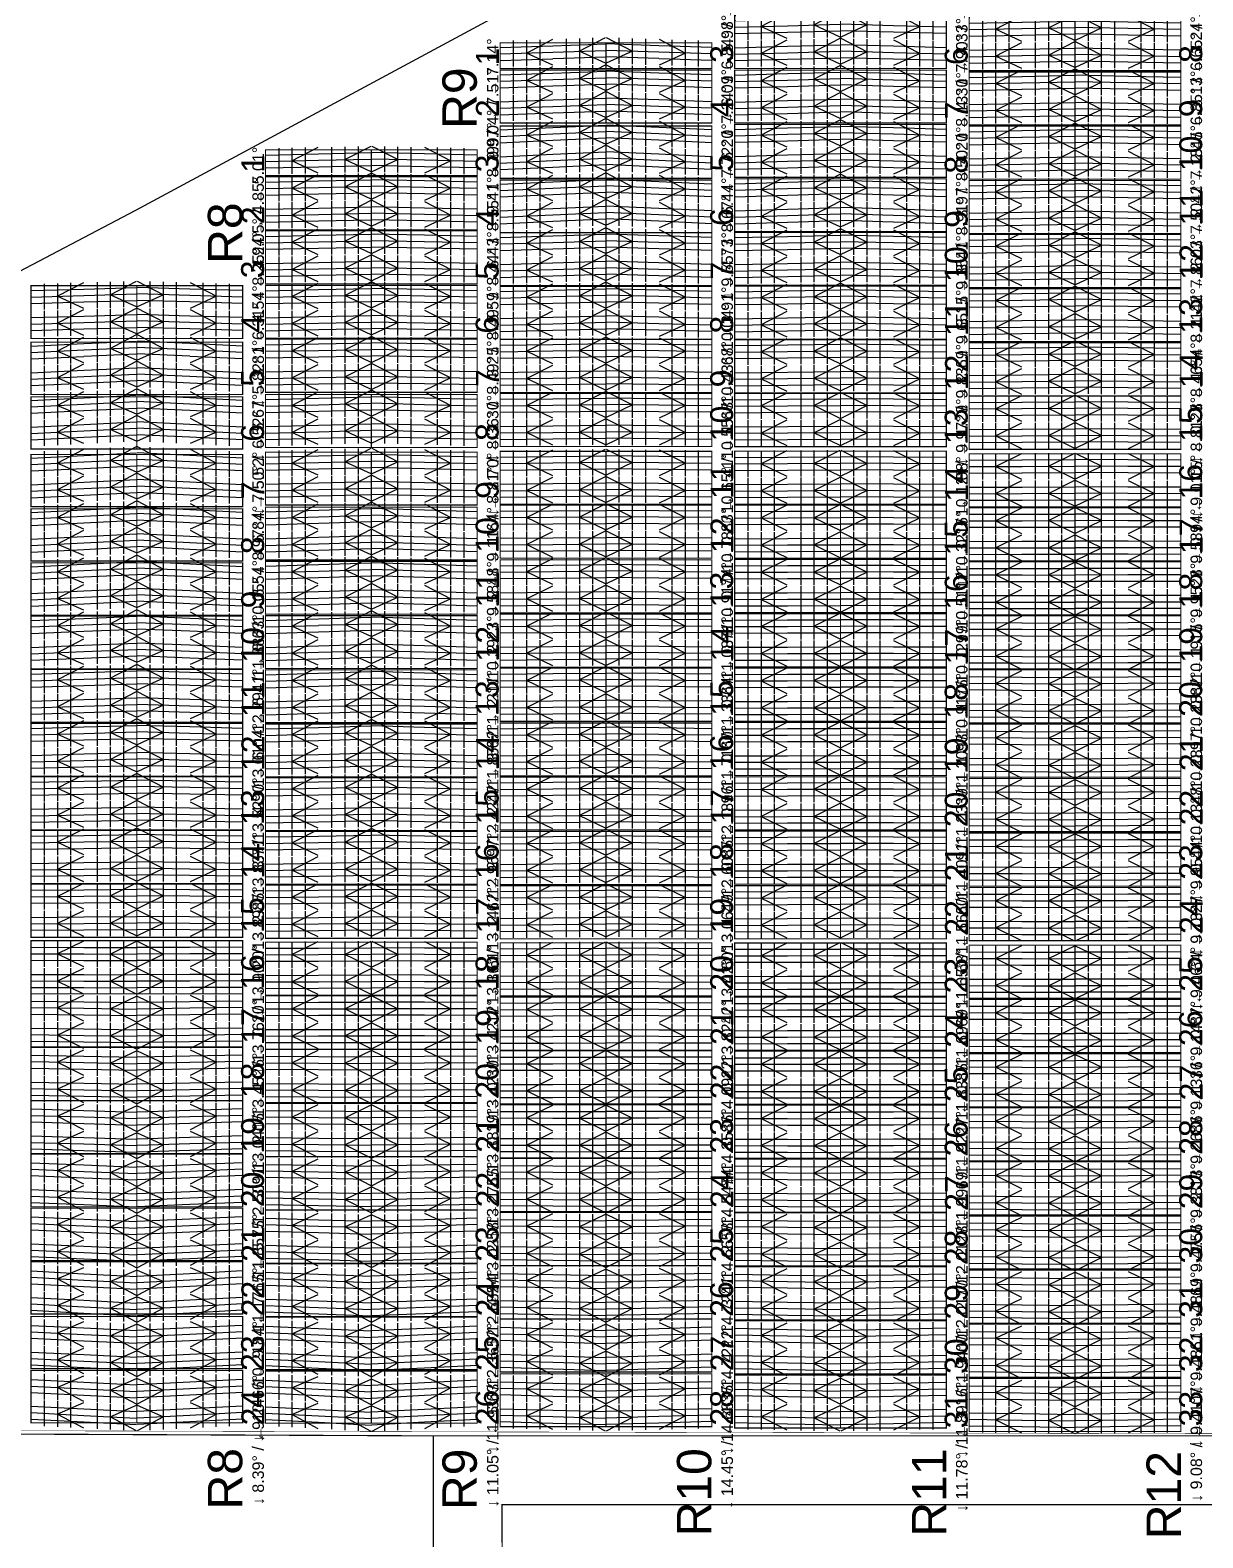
# Model space of a CAD drawing. Header units: metres. Extents: x -147 to 329, y -96 to 162.
# Drawn here: x -49.3 to 1.9, y -7.2 to 58.6 of the extents above; entities that cross this region are included whole.
import ezdxf

# ---------------------------------------------------------------- set-up
doc = ezdxf.new("R2010")
doc.units = ezdxf.units.M
for name, color, linetype, lineweight in [('Development Boundary', 255, 'Continuous', 9), ('Layout Boundary', 5, 'Continuous', 9), ('Plot Boundary', 2, 'Continuous', 9), ('Solar Exclusion Boundary', 1, 'Continuous', 9), ('Solar Modules Arrow', 4, 'Continuous', 9), ('Solar Modules Color Grading', 7, 'Continuous', 9), ('Solar Modules East', 5, 'Continuous', 9), ('Solar Modules West', 5, 'Continuous', 9), ('Solar Numbering Racks', 7, 'Continuous', 9), ('Solar Numbering Rows', 7, 'Continuous', 9), ('Solar Numbering Slope', 7, 'Continuous', 9), ('Solar Racks', 9, 'Continuous', 9), ('Solar Racks EW 645W - 15deg - 2col', 136, 'Continuous', 9), ('Solar Racks EW 645W- 15deg - 1col', 136, 'Continuous', 9)]:
    doc.layers.add(name, color=color, linetype=linetype, lineweight=lineweight)
doc.styles.add('Virtuosolar_Numbering', font='arial.ttf', dxfattribs={"height": 0.002})

# ---------------------------------------------------------------- blocks, each defined once
blk = doc.blocks.new('Jinkosolar JKM-645N-66HL4M-BDV P.+ground+m')
at = {"layer": 'Solar Modules Arrow', "elevation": 0.031}
blk.add_lwpolyline([(1.134, 1.191), (0.567, 0), (0, 1.191)], dxfattribs=at)
at = {"layer": 'Solar Modules Color Grading', "color": 0}
for p, q in [((0.2835, -1.191, 0.015), (0.2835, 1.191, 0.015)), ((0.567, -1.191, 0.015), (0.567, 1.191, 0.015)), ((0.8505, -1.191, 0.015), (0.8505, 1.191, 0.015)), ((0, 0.5955, 0.015), (1.134, 0.5955, 0.015)), ((0, 0, 0.015), (1.134, 0, 0.015)), ((0, -0.5955, 0.015), (1.134, -0.5955, 0.015))]:
    blk.add_line(p, q, dxfattribs=at)
blk = doc.blocks.new('EW 645W - 15deg - 2col')
at = {"layer": 'Solar Racks EW 645W - 15deg - 2col', "const_width": 0.05}
for points in [[(2.318, 4.616), (0, 4.616), (0, 0), (2.318, 0)], [(0, -4.616), (2.318, -4.616), (2.318, 0), (0, 0)]]:
    blk.add_lwpolyline(points, close=True, dxfattribs=at)
at = {"layer": 'Solar Modules East', "color": 0, "extrusion": (0, -0.258819, 0.965926)}
for p in [(0, -0.722, 1.77), (1.184, -0.722, 1.77), (0, -3.109, 1.77), (1.184, -3.109, 1.77)]:
    blk.add_blockref('Jinkosolar JKM-645N-66HL4M-BDV P.+ground+m', p, dxfattribs=at)
at = {"layer": 'Solar Modules West', "color": 0, "extrusion": (3.16962e-17, 0.258819, 0.965926)}
for p in [(-1.134, -3.109, 1.77), (-2.318, -3.109, 1.77), (-1.134, -0.722, 1.77), (-2.318, -0.722, 1.77)]:
    blk.add_blockref('Jinkosolar JKM-645N-66HL4M-BDV P.+ground+m', p, dxfattribs=at)
blk = doc.blocks.new('EW 645W- 15deg - 1col')
at = {"layer": 'Solar Racks EW 645W- 15deg - 1col', "const_width": 0.05}
for points in [[(1.134, 4.616), (0, 4.616), (0, 0), (1.134, 0)], [(0, -4.616), (1.134, -4.616), (1.134, 0), (0, 0)]]:
    blk.add_lwpolyline(points, close=True, dxfattribs=at)
at = {"layer": 'Solar Modules East', "color": 0, "extrusion": (0, -0.258819, 0.965926)}
for p in [(0, -0.722, 1.77), (0, -3.109, 1.77)]:
    blk.add_blockref('Jinkosolar JKM-645N-66HL4M-BDV P.+ground+m', p, dxfattribs=at)
at = {"layer": 'Solar Modules West', "color": 0, "extrusion": (3.16962e-17, 0.258819, 0.965926)}
for p in [(-1.134, -3.109, 1.77), (-1.134, -0.722, 1.77)]:
    blk.add_blockref('Jinkosolar JKM-645N-66HL4M-BDV P.+ground+m', p, dxfattribs=at)

msp = doc.modelspace()

# ---------------------------------------------------------------- linework, layer by layer
at = {"layer": 'Development Boundary', "const_width": 0.02}
msp.add_lwpolyline([(-124.991, -53.759), (-140.329, -45.284), (-133.717, -22.055), (-126.355, 7.807), (-44.669, 50.736), (38.719, 95.647), (78.364, 91.298), (77.542, 76.39), (76.058, 43.331), (130.618, 38.193), (122.543, 21.705), (102.721, 17.446), (88.185, 14.322), (42.702, -33.761), (28.785, -71.039), (-28.957, -89.412), (-64.445, -82.007)], close=True, dxfattribs=at)
at = {"layer": 'Layout Boundary', "const_width": 0.02}
msp.add_lwpolyline([(41.953, -2.714), (-128.847, -2.3), (-126.355, 7.807), (-44.669, 50.736), (38.719, 95.647), (41.953, 95.292)], close=True, dxfattribs=at)
at = {"layer": 'Plot Boundary', "lineweight": 0}
msp.add_lwpolyline([(-127.714, -59.11), (-147.405, -48.229), (-139.517, -20.515), (-133.454, 4.076), (-44.669, 50.736), (38.719, 95.647), (84.337, 90.643), (83.534, 76.09), (82.308, 48.769), (146.229, 42.75), (147.437, 39.782), (136.272, 36.097), (126.65, 16.45), (103.982, 11.58), (91.265, 8.847), (47.898, -37), (33.385, -75.871), (-28.639, -95.608), (-66.351, -87.739), (-127.714, -59.11), (-127.714, -59.11)], close=True, dxfattribs=at)
at = {"layer": 'Solar Exclusion Boundary', "const_width": 0.05}
msp.add_lwpolyline([(41.953, 95.292), (44.953, 95.292), (44.953, -5.714), (-28.687, -5.714), (-28.639, -95.608), (-31.687, -95.608), (-31.687, -2.714), (41.953, -2.714)], close=True, dxfattribs=at)
at = {"layer": 'Solar Exclusion Boundary'}
msp.add_lwpolyline([(-147.405, -48.229, 0, 0, 0), (-139.517, -20.515, 0, 0, 0), (-135.02, -2.274, 0.05, 0.05, 0), (-31.687, -2.714, 0.05, 0.05, 0), (24.244, -2.714, 0.05, 0.05, 0), (24.244, -5.714, 0.05, 0.05, 0), (9.284, -18.636, 0.05, 0.05, 0), (4.319, -23.509, 0.05, 0.05, 0), (-3.593, -29.745, 0.05, 0.05, 0), (-13.158, -34.615, 0.05, 0.05, 0), (-27.776, -40.071, 0.05, 0.05, 0), (-28.687, -40.218, 0.05, 0.05, 0), (-28.687, -95.598, 0.05, 0.05, 0), (-29.884, -95.348, 0.05, 0.05, 0), (-66.351, -87.739, 0.05, 0.05, 0), (-127.714, -59.11, 0.05, 0.05, 0)], format="xyseb", close=True, dxfattribs=at)

# ---------------------------------------------------------------- block references
at = {"layer": 'Solar Racks', "extrusion": (-2.31703e-17, 0.10435, 0.994541), "rotation": 270}
msp.add_blockref('EW 645W - 15deg - 2col', (13.923, -22.349, 332.398), dxfattribs=at)
at = {"layer": 'Solar Racks', "extrusion": (-1.67789e-17, 0.075565, 0.997141), "rotation": 270}
msp.add_blockref('EW 645W - 15deg - 2col', (3.691, -31.966, 330.108), dxfattribs=at)
at = {"layer": 'Solar Racks', "extrusion": (-2.78359e-17, 0.125362, 0.992111), "rotation": 270}
msp.add_blockref('EW 645W- 15deg - 1col', (24.155, -15.151, 334.059), dxfattribs=at)
at = {"layer": 'Solar Racks', "extrusion": (-2.8536e-17, 0.128515, 0.991708), "rotation": 270}
msp.add_blockref('EW 645W - 15deg - 2col', (24.155, -11.702, 334.105), dxfattribs=at)
at = {"layer": 'Solar Racks', "extrusion": (-2.35542e-17, 0.106079, 0.994358), "rotation": 270}
msp.add_blockref('EW 645W - 15deg - 2col', (13.923, -19.387, 332.436), dxfattribs=at)
at = {"layer": 'Solar Racks', "extrusion": (-1.66377e-17, 0.074929, 0.997189), "rotation": 270}
msp.add_blockref('EW 645W - 15deg - 2col', (3.691, -29.803, 330.087), dxfattribs=at)
at = {"layer": 'Solar Racks', "extrusion": (-3.87236e-17, 0.174396, 0.984676), "rotation": 270}
msp.add_blockref('EW 645W - 15deg - 2col', (24.155, 6.267, 334.285), dxfattribs=at)
at = {"layer": 'Solar Racks', "extrusion": (-2.38438e-17, 0.107383, 0.994218), "rotation": 270}
msp.add_blockref('EW 645W - 15deg - 2col', (13.923, -16.568, 332.461), dxfattribs=at)
at = {"layer": 'Solar Racks', "extrusion": (-1.62811e-17, 0.073323, 0.997308), "rotation": 270}
msp.add_blockref('EW 645W - 15deg - 2col', (3.691, -27.962, 330.039), dxfattribs=at)
at = {"layer": 'Solar Racks', "extrusion": (-1.93915e-17, 0.087332, 0.996179), "rotation": 270}
msp.add_blockref('EW 645W- 15deg - 1col', (34.387, -23.072, 335.023), dxfattribs=at)
at = {"layer": 'Solar Racks', "extrusion": (-1.89594e-17, 0.085385, 0.996348), "rotation": 270}
msp.add_blockref('EW 645W - 15deg - 2col', (34.387, -21.355, 334.977), dxfattribs=at)
at = {"layer": 'Solar Racks', "extrusion": (-3.71101e-17, 0.167129, 0.985935), "rotation": 270}
msp.add_blockref('EW 645W - 15deg - 2col', (24.155, 6.195, 334.323), dxfattribs=at)
at = {"layer": 'Solar Racks', "extrusion": (-2.52235e-17, 0.113597, 0.993527), "rotation": 270}
msp.add_blockref('EW 645W - 15deg - 2col', (13.923, -12.099, 332.559), dxfattribs=at)
at = {"layer": 'Solar Racks', "extrusion": (-1.54507e-17, 0.069584, 0.997576), "rotation": 270}
msp.add_blockref('EW 645W - 15deg - 2col', (3.691, -26.829, 329.932), dxfattribs=at)
at = {"layer": 'Solar Racks', "extrusion": (-1.64432e-17, 0.074053, 0.997254), "rotation": 270}
msp.add_blockref('EW 645W - 15deg - 2col', (34.387, -22.799, 334.712), dxfattribs=at)
at = {"layer": 'Solar Racks', "extrusion": (-2.48454e-17, 0.111894, 0.99372), "rotation": 270}
msp.add_blockref('EW 645W - 15deg - 2col', (24.155, -10.131, 334.147), dxfattribs=at)
at = {"layer": 'Solar Racks', "extrusion": (-1.83058e-17, 0.082442, 0.996596), "rotation": 270}
msp.add_blockref('EW 645W - 15deg - 2col', (13.923, -20.161, 332.017), dxfattribs=at)
at = {"layer": 'Solar Racks', "extrusion": (-1.31954e-17, 0.059427, 0.998233), "rotation": 270}
msp.add_blockref('EW 645W - 15deg - 2col', (3.691, -27.825, 329.642), dxfattribs=at)
at = {"layer": 'Solar Racks', "extrusion": (-2.4101e-17, 0.108541, 0.994092), "rotation": 270}
msp.add_blockref('EW 645W - 15deg - 2col', (44.619, -8.644, 336.732), dxfattribs=at)
at = {"layer": 'Solar Racks', "extrusion": (-1.76144e-17, 0.079328, 0.996849), "rotation": 270}
msp.add_blockref('EW 645W - 15deg - 2col', (34.387, -18.647, 334.828), dxfattribs=at)
at = {"layer": 'Solar Racks', "extrusion": (-2.20095e-17, 0.099122, 0.995075), "rotation": 270}
msp.add_blockref('EW 645W - 15deg - 2col', (24.155, -12.056, 333.99), dxfattribs=at)
at = {"layer": 'Solar Racks', "extrusion": (-1.52553e-17, 0.068704, 0.997637), "rotation": 270}
msp.add_blockref('EW 645W - 15deg - 2col', (13.923, -22.375, 331.708), dxfattribs=at)
at = {"layer": 'Solar Racks', "extrusion": (-1.22376e-17, 0.055113, 0.99848), "rotation": 270}
msp.add_blockref('EW 645W - 15deg - 2col', (3.691, -26.883, 329.519), dxfattribs=at)
at = {"layer": 'Solar Racks', "extrusion": (-3.98692e-17, 0.179555, 0.983748), "rotation": 270}
msp.add_blockref('EW 645W - 15deg - 2col', (44.619, 18.01, 336.482), dxfattribs=at)
at = {"layer": 'Solar Racks', "extrusion": (-1.46866e-17, 0.066143, 0.99781), "rotation": 270}
msp.add_blockref('EW 645W - 15deg - 2col', (34.387, -20.713, 334.553), dxfattribs=at)
at = {"layer": 'Solar Racks', "extrusion": (-1.26031e-17, 0.056759, 0.998388), "rotation": 270}
msp.add_blockref('EW 645W - 15deg - 2col', (24.155, -23.91, 333.176), dxfattribs=at)
at = {"layer": 'Solar Racks', "extrusion": (-1.04065e-17, 0.046867, 0.998901), "rotation": 270}
msp.add_blockref('EW 645W - 15deg - 2col', (13.923, -27.28, 331.139), dxfattribs=at)
at = {"layer": 'Solar Racks', "extrusion": (-1.04209e-17, 0.046931, 0.998898), "rotation": 270}
msp.add_blockref('EW 645W - 15deg - 2col', (3.691, -27.22, 329.287), dxfattribs=at)
at = {"layer": 'Solar Racks', "extrusion": (-4.14205e-17, 0.186541, 0.982447), "rotation": 270}
msp.add_blockref('EW 645W - 15deg - 2col', (44.619, 22.818, 336.343), dxfattribs=at)
at = {"layer": 'Solar Racks', "extrusion": (-2.21605e-17, 0.099802, 0.995007), "rotation": 270}
msp.add_blockref('EW 645W - 15deg - 2col', (34.387, -6.986, 335.059), dxfattribs=at)
at = {"layer": 'Solar Racks', "extrusion": (-8.8731e-18, 0.039961, 0.999201), "rotation": 270}
msp.add_blockref('EW 645W - 15deg - 2col', (24.155, -27.159, 332.727), dxfattribs=at)
at = {"layer": 'Solar Racks', "extrusion": (-6.28284e-18, 0.028295, 0.9996), "rotation": 270}
msp.add_blockref('EW 645W - 15deg - 2col', (13.923, -31.081, 330.576), dxfattribs=at)
at = {"layer": 'Solar Racks', "extrusion": (-4.97703e-18, 0.022415, 0.999749), "rotation": 270}
msp.add_blockref('EW 645W - 15deg - 2col', (3.691, -32.95, 328.521), dxfattribs=at)
at = {"layer": 'Solar Racks', "extrusion": (-4.10984e-17, 0.185091, 0.982721), "rotation": 270}
msp.add_blockref('EW 645W - 15deg - 2col', (44.619, 24.882, 336.379), dxfattribs=at)
at = {"layer": 'Solar Racks', "extrusion": (-2.08686e-17, 0.093984, 0.995574), "rotation": 270}
msp.add_blockref('EW 645W - 15deg - 2col', (34.387, -6.422, 335.013), dxfattribs=at)
at = {"layer": 'Solar Racks', "extrusion": (-1.05844e-17, 0.047668, 0.998863), "rotation": 270}
msp.add_blockref('EW 645W - 15deg - 2col', (24.155, -22.062, 332.925), dxfattribs=at)
at = {"layer": 'Solar Racks', "extrusion": (-5.50001e-18, 0.02477, 0.999693), "rotation": 270}
msp.add_blockref('EW 645W - 15deg - 2col', (13.923, -29.732, 330.464), dxfattribs=at)
at = {"layer": 'Solar Racks', "extrusion": (-4.21447e-18, 0.01898, 0.99982), "rotation": 270}
msp.add_blockref('EW 645W - 15deg - 2col', (3.691, -31.563, 328.407), dxfattribs=at)
at = {"layer": 'Solar Racks', "extrusion": (-4.20309e-17, 0.189291, 0.981921), "rotation": 270}
msp.add_blockref('EW 645W - 15deg - 2col', (44.619, 28.736, 336.268), dxfattribs=at)
at = {"layer": 'Solar Racks', "extrusion": (-2.65267e-17, 0.119465, 0.992838), "rotation": 270}
msp.add_blockref('EW 645W - 15deg - 2col', (34.387, 4.578, 335.068), dxfattribs=at)
at = {"layer": 'Solar Racks', "extrusion": (-6.28435e-18, 0.028302, 0.999599), "rotation": 270}
msp.add_blockref('EW 645W - 15deg - 2col', (24.155, -26.163, 332.434), dxfattribs=at)
at = {"layer": 'Solar Racks', "extrusion": (-3.21523e-18, 0.01448, 0.999895), "rotation": 90.00000000000001}
msp.add_blockref('EW 645W - 15deg - 2col', (-13.923, 30.776, 330.141), dxfattribs=at)
at = {"layer": 'Solar Racks', "extrusion": (-6.08137e-19, 0.002739, 0.999996), "rotation": 90.00000000000001}
msp.add_blockref('EW 645W - 15deg - 2col', (-3.691, 34.545, 327.851), dxfattribs=at)
at = {"layer": 'Solar Racks', "extrusion": (-4.00112e-17, 0.180194, 0.983631), "rotation": 270}
msp.add_blockref('EW 645W - 15deg - 2col', (44.619, 28.021, 336.521), dxfattribs=at)
at = {"layer": 'Solar Racks', "extrusion": (-2.50041e-17, 0.112609, 0.993639), "rotation": 270}
msp.add_blockref('EW 645W - 15deg - 2col', (34.387, 4.641, 335.091), dxfattribs=at)
at = {"layer": 'Solar Racks', "extrusion": (-9.6894e-18, 0.043637, 0.999047), "rotation": 270}
msp.add_blockref('EW 645W - 15deg - 2col', (24.155, -18.671, 332.797), dxfattribs=at)
at = {"layer": 'Solar Racks', "extrusion": (-2.87584e-18, 0.012952, 0.999916), "rotation": 90.00000000000001}
msp.add_blockref('EW 645W - 15deg - 2col', (-13.923, 28.914, 330.093), dxfattribs=at)
at = {"layer": 'Solar Racks', "extrusion": (4.83208e-19, -0.002176, 0.999998), "rotation": 90.00000000000001}
msp.add_blockref('EW 645W - 15deg - 2col', (-3.691, 33.794, 327.677), dxfattribs=at)
at = {"layer": 'Solar Racks', "extrusion": (-3.37753e-17, 0.15211, 0.988363), "rotation": 270}
msp.add_blockref('EW 645W - 15deg - 2col', (44.619, 20.793, 337.182), dxfattribs=at)
at = {"layer": 'Solar Racks', "extrusion": (-2.55334e-17, 0.114992, 0.993366), "rotation": 270}
msp.add_blockref('EW 645W - 15deg - 2col', (34.387, 7.831, 335.08), dxfattribs=at)
at = {"layer": 'Solar Racks', "extrusion": (-8.62484e-18, 0.038843, 0.999245), "rotation": 270}
msp.add_blockref('EW 645W - 15deg - 2col', (24.155, -17.903, 332.703), dxfattribs=at)
at = {"layer": 'Solar Racks', "extrusion": (-2.76845e-18, 0.012468, 0.999922), "rotation": 90.00000000000001}
msp.add_blockref('EW 645W - 15deg - 2col', (-13.923, 26.706, 330.079), dxfattribs=at)
at = {"layer": 'Solar Racks', "extrusion": (3.84122e-18, -0.017299, 0.99985), "rotation": 90}
msp.add_blockref('EW 645W - 15deg - 2col', (-3.691, 36.396, 327.128), dxfattribs=at)
at = {"layer": 'Solar Racks', "extrusion": (-2.57244e-17, 0.115852, 0.993266), "rotation": 270}
msp.add_blockref('EW 645W - 15deg - 2col', (44.619, 10.79, 337.719), dxfattribs=at)
at = {"layer": 'Solar Racks', "extrusion": (-2.48544e-17, 0.111934, 0.993716), "rotation": 270}
msp.add_blockref('EW 645W - 15deg - 2col', (34.387, 9.18, 335.103), dxfattribs=at)
at = {"layer": 'Solar Racks', "extrusion": (-8.17321e-18, 0.036809, 0.999322), "rotation": 270}
msp.add_blockref('EW 645W - 15deg - 2col', (24.155, -16.213, 332.666), dxfattribs=at)
at = {"layer": 'Solar Racks', "extrusion": (-2.46894e-18, 0.011119, 0.999938), "rotation": 90.00000000000001}
msp.add_blockref('EW 645W - 15deg - 2col', (-13.923, 24.785, 330.043), dxfattribs=at)
at = {"layer": 'Solar Racks', "extrusion": (6.96865e-18, -0.031384, 0.999507), "rotation": 90}
msp.add_blockref('EW 645W - 15deg - 2col', (-3.691, 38.649, 326.584), dxfattribs=at)
at = {"layer": 'Solar Racks', "extrusion": (-2.31299e-17, 0.104168, 0.99456), "rotation": 270}
msp.add_blockref('EW 645W - 15deg - 2col', (44.619, 9.187, 337.822), dxfattribs=at)
at = {"layer": 'Solar Racks', "extrusion": (-2.33574e-17, 0.105192, 0.994452), "rotation": 270}
msp.add_blockref('EW 645W - 15deg - 2col', (34.387, 9.281, 335.158), dxfattribs=at)
at = {"layer": 'Solar Racks', "extrusion": (-1.1742e-17, 0.052881, 0.998601), "rotation": 270}
msp.add_blockref('EW 645W - 15deg - 2col', (24.155, -8.469, 332.883), dxfattribs=at)
at = {"layer": 'Solar Racks', "extrusion": (-2.34849e-18, 0.010577, 0.999944), "rotation": 90.00000000000001}
msp.add_blockref('EW 645W - 15deg - 2col', (-13.923, 22.596, 330.03), dxfattribs=at)
at = {"layer": 'Solar Racks', "extrusion": (7.44838e-18, -0.033545, 0.999437), "rotation": 90}
msp.add_blockref('EW 645W - 15deg - 2col', (-3.691, 36.988, 326.499), dxfattribs=at)
at = {"layer": 'Solar Racks', "extrusion": (-1.69625e-17, 0.076392, 0.997078), "rotation": 270}
msp.add_blockref('EW 645W - 15deg - 2col', (44.619, 2.107, 337.948), dxfattribs=at)
at = {"layer": 'Solar Racks', "extrusion": (-1.89184e-17, 0.085201, 0.996364), "rotation": 270}
msp.add_blockref('EW 645W - 15deg - 2col', (34.387, 4.903, 335.277), dxfattribs=at)
at = {"layer": 'Solar Racks', "extrusion": (-9.27397e-18, 0.041766, 0.999127), "rotation": 270}
msp.add_blockref('EW 645W - 15deg - 2col', (24.155, -9.816, 332.769), dxfattribs=at)
at = {"layer": 'Solar Racks', "extrusion": (-3.74794e-18, 0.016879, 0.999858), "rotation": 270}
msp.add_blockref('EW 645W - 15deg - 2col', (13.923, -18.14, 330.164), dxfattribs=at)
at = {"layer": 'Solar Racks', "extrusion": (5.36055e-18, -0.024142, 0.999709), "rotation": 90}
msp.add_blockref('EW 645W - 15deg - 2col', (-3.691, 31.535, 326.833), dxfattribs=at)
at = {"layer": 'Solar Racks', "extrusion": (-1.27563e-17, 0.057449, 0.998348), "rotation": 270}
msp.add_blockref('EW 645W - 15deg - 2col', (44.619, -1.959, 337.928), dxfattribs=at)
at = {"layer": 'Solar Racks', "extrusion": (-1.44063e-17, 0.06488, 0.997893), "rotation": 270}
msp.add_blockref('EW 645W - 15deg - 2col', (34.387, 0.42, 335.308), dxfattribs=at)
at = {"layer": 'Solar Racks', "extrusion": (-1.15092e-17, 0.051833, 0.998656), "rotation": 270}
msp.add_blockref('EW 645W - 15deg - 2col', (24.155, -4.079, 332.851), dxfattribs=at)
at = {"layer": 'Solar Racks', "extrusion": (-3.26706e-18, 0.014714, 0.999892), "rotation": 90.00000000000001}
msp.add_blockref('EW 645W - 15deg - 2col', (-13.923, 16.489, 330.124), dxfattribs=at)
at = {"layer": 'Solar Racks', "extrusion": (3.49221e-18, -0.015728, 0.999876), "rotation": 90}
msp.add_blockref('EW 645W - 15deg - 2col', (-3.691, 26.405, 327.086), dxfattribs=at)
at = {"layer": 'Solar Racks', "extrusion": (-7.35018e-18, 0.033102, 0.999452), "rotation": 270}
msp.add_blockref('EW 645W - 15deg - 2col', (44.619, -7.852, 337.78), dxfattribs=at)
at = {"layer": 'Solar Racks', "extrusion": (-1.10595e-17, 0.049808, 0.998759), "rotation": 270}
msp.add_blockref('EW 645W - 15deg - 2col', (34.387, -2.289, 335.276), dxfattribs=at)
at = {"layer": 'Solar Racks', "extrusion": (-1.01669e-17, 0.045788, 0.998951), "rotation": 270}
msp.add_blockref('EW 645W - 15deg - 2col', (24.155, -3.73, 332.82), dxfattribs=at)
at = {"layer": 'Solar Racks', "extrusion": (-5.77129e-18, 0.025992, 0.999662), "rotation": 270}
msp.add_blockref('EW 645W - 15deg - 2col', (13.923, -10.382, 330.289), dxfattribs=at)
at = {"layer": 'Solar Racks', "extrusion": (2.31498e-18, -0.010426, 0.999946), "rotation": 90.00000000000001}
msp.add_blockref('EW 645W - 15deg - 2col', (-3.691, 22.295, 327.222), dxfattribs=at)
at = {"layer": 'Solar Racks', "extrusion": (2.28451e-18, -0.010289, 0.999947), "rotation": 90.00000000000001}
msp.add_blockref('EW 645W - 15deg - 2col', (-44.619, 20.033, 337.129), dxfattribs=at)
at = {"layer": 'Solar Racks', "extrusion": (-4.66658e-18, 0.021016, 0.999779), "rotation": 270}
msp.add_blockref('EW 645W - 15deg - 2col', (34.387, -9.461, 335.076), dxfattribs=at)
at = {"layer": 'Solar Racks', "extrusion": (-6.22833e-18, 0.02805, 0.999607), "rotation": 270}
msp.add_blockref('EW 645W - 15deg - 2col', (24.155, -7.138, 332.704), dxfattribs=at)
at = {"layer": 'Solar Racks', "extrusion": (-2.3102e-18, 0.010404, 0.999946), "rotation": 90.00000000000001}
msp.add_blockref('EW 645W - 15deg - 2col', (-13.923, 13.03, 330.09), dxfattribs=at)
at = {"layer": 'Solar Racks', "extrusion": (2.44591e-18, -0.011015, 0.999939), "rotation": 90.00000000000001}
msp.add_blockref('EW 645W - 15deg - 2col', (-3.691, 19.971, 327.208), dxfattribs=at)
at = {"layer": 'Solar Racks', "extrusion": (1.19478e-17, -0.053808, 0.998551), "rotation": 90}
msp.add_blockref('EW 645W - 15deg - 2col', (-44.619, 32.373, 335.936), dxfattribs=at)
at = {"layer": 'Solar Racks', "extrusion": (-7.77193e-19, 0.0035, 0.999994), "rotation": 90.00000000000001}
msp.add_blockref('EW 645W - 15deg - 2col', (-34.387, 12.982, 334.859), dxfattribs=at)
at = {"layer": 'Solar Racks', "extrusion": (-4.32777e-18, 0.019491, 0.99981), "rotation": 270}
msp.add_blockref('EW 645W - 15deg - 2col', (24.155, -7.628, 332.631), dxfattribs=at)
at = {"layer": 'Solar Racks', "extrusion": (-1.62708e-18, 0.007328, 0.999973), "rotation": 90.00000000000001}
msp.add_blockref('EW 645W - 15deg - 2col', (-13.923, 11.682, 330.049), dxfattribs=at)
at = {"layer": 'Solar Racks', "extrusion": (2.65676e-18, -0.011965, 0.999928), "rotation": 90.00000000000001}
msp.add_blockref('EW 645W - 15deg - 2col', (-3.691, 17.915, 327.189), dxfattribs=at)
at = {"layer": 'Solar Racks', "extrusion": (1.69946e-17, -0.076537, 0.997067), "rotation": 90}
msp.add_blockref('EW 645W - 15deg - 2col', (-44.619, 37.67, 335.113), dxfattribs=at)
at = {"layer": 'Solar Racks', "extrusion": (4.98174e-18, -0.022436, 0.999748), "rotation": 90}
msp.add_blockref('EW 645W - 15deg - 2col', (-34.387, 19.325, 334.41), dxfattribs=at)
at = {"layer": 'Solar Racks', "extrusion": (-1.13847e-18, 0.005127, 0.999987), "rotation": 90.00000000000001}
msp.add_blockref('EW 645W - 15deg - 2col', (-24.155, 10.055, 332.488), dxfattribs=at)
at = {"layer": 'Solar Racks', "extrusion": (8.62985e-19, -0.003887, 0.999992), "rotation": 90.00000000000001}
msp.add_blockref('EW 645W - 15deg - 2col', (-13.923, 13.028, 329.897), dxfattribs=at)
at = {"layer": 'Solar Racks', "extrusion": (3.33232e-18, -0.015007, 0.999887), "rotation": 90.00000000000001}
msp.add_blockref('EW 645W - 15deg - 2col', (-3.691, 16.545, 327.134), dxfattribs=at)
at = {"layer": 'Solar Racks', "extrusion": (2.51941e-17, -0.113464, 0.993542), "rotation": 90}
msp.add_blockref('EW 645W - 15deg - 2col', (-44.619, 47.739, 333.485), dxfattribs=at)
at = {"layer": 'Solar Racks', "extrusion": (8.31336e-18, -0.03744, 0.999299), "rotation": 90}
msp.add_blockref('EW 645W - 15deg - 2col', (-34.387, 21.992, 334.083), dxfattribs=at)
at = {"layer": 'Solar Racks', "extrusion": (7.52632e-19, -0.00339, 0.999994), "rotation": 90.00000000000001}
msp.add_blockref('EW 645W - 15deg - 2col', (-24.155, 10.528, 332.39), dxfattribs=at)
at = {"layer": 'Solar Racks', "extrusion": (3.41559e-18, -0.015382, 0.999882), "rotation": 90.00000000000001}
msp.add_blockref('EW 645W - 15deg - 2col', (-13.923, 14.465, 329.726), dxfattribs=at)
at = {"layer": 'Solar Racks', "extrusion": (4.96657e-18, -0.022367, 0.99975), "rotation": 90}
msp.add_blockref('EW 645W - 15deg - 2col', (-3.691, 16.594, 327.003), dxfattribs=at)
at = {"layer": 'Solar Racks', "extrusion": (3.35664e-17, -0.15117, 0.988508), "rotation": 90}
msp.add_blockref('EW 645W - 15deg - 2col', (-44.619, 58.045, 331.428), dxfattribs=at)
at = {"layer": 'Solar Racks', "extrusion": (1.51491e-17, -0.068226, 0.99767), "rotation": 90}
msp.add_blockref('EW 645W - 15deg - 2col', (-34.387, 29.945, 333.246), dxfattribs=at)
at = {"layer": 'Solar Racks', "extrusion": (6.07099e-18, -0.027341, 0.999626), "rotation": 90}
msp.add_blockref('EW 645W - 15deg - 2col', (-24.155, 16.148, 332.043), dxfattribs=at)
at = {"layer": 'Solar Racks', "extrusion": (6.7248e-18, -0.030286, 0.999541), "rotation": 90}
msp.add_blockref('EW 645W - 15deg - 2col', (-13.923, 17.028, 329.474), dxfattribs=at)
at = {"layer": 'Solar Racks', "extrusion": (6.55404e-18, -0.029517, 0.999564), "rotation": 90}
msp.add_blockref('EW 645W - 15deg - 2col', (-3.691, 16.572, 326.876), dxfattribs=at)
at = {"layer": 'Solar Racks', "extrusion": (3.66235e-17, -0.164938, 0.986304), "rotation": 90}
msp.add_blockref('EW 645W - 15deg - 2col', (-44.619, 60.279, 330.587), dxfattribs=at)
at = {"layer": 'Solar Racks', "extrusion": (2.353e-17, -0.10597, 0.994369), "rotation": 90}
msp.add_blockref('EW 645W - 15deg - 2col', (-34.387, 40.216, 331.874), dxfattribs=at)
at = {"layer": 'Solar Racks', "extrusion": (1.02131e-17, -0.045996, 0.998942), "rotation": 90}
msp.add_blockref('EW 645W - 15deg - 2col', (-24.155, 19.996, 331.684), dxfattribs=at)
at = {"layer": 'Solar Racks', "extrusion": (1.02676e-17, -0.046241, 0.99893), "rotation": 90}
msp.add_blockref('EW 645W - 15deg - 2col', (-13.923, 19.936, 329.161), dxfattribs=at)
at = {"layer": 'Solar Racks', "extrusion": (8.7953e-18, -0.039611, 0.999215), "rotation": 90}
msp.add_blockref('EW 645W - 15deg - 2col', (-3.691, 17.515, 326.693), dxfattribs=at)
at = {"layer": 'Solar Racks', "extrusion": (4.3231e-17, -0.194695, 0.980864), "rotation": 90}
msp.add_blockref('EW 645W - 15deg - 2col', (-44.619, 67.88, 328.612), dxfattribs=at)
at = {"layer": 'Solar Racks', "extrusion": (3.0529e-17, -0.13749, 0.990503), "rotation": 90}
msp.add_blockref('EW 645W - 15deg - 2col', (-34.387, 48.386, 330.429), dxfattribs=at)
at = {"layer": 'Solar Racks', "extrusion": (1.71678e-17, -0.077317, 0.997007), "rotation": 90}
msp.add_blockref('EW 645W - 15deg - 2col', (-24.155, 28.058, 330.894), dxfattribs=at)
at = {"layer": 'Solar Racks', "extrusion": (1.33296e-17, -0.060031, 0.998196), "rotation": 90}
msp.add_blockref('EW 645W - 15deg - 2col', (-13.923, 22.125, 328.854), dxfattribs=at)
at = {"layer": 'Solar Racks', "extrusion": (1.05256e-17, -0.047403, 0.998876), "rotation": 90}
msp.add_blockref('EW 645W - 15deg - 2col', (-3.691, 17.702, 326.546), dxfattribs=at)
at = {"layer": 'Solar Racks', "extrusion": (4.03614e-17, -0.181772, 0.983341), "rotation": 90}
msp.add_blockref('EW 645W - 15deg - 2col', (-44.619, 61.123, 329.477), dxfattribs=at)
at = {"layer": 'Solar Racks', "extrusion": (3.82309e-17, -0.172177, 0.985066), "rotation": 90}
msp.add_blockref('EW 645W - 15deg - 2col', (-34.387, 57.601, 328.527), dxfattribs=at)
at = {"layer": 'Solar Racks', "extrusion": (2.5e-17, -0.11259, 0.993642), "rotation": 90}
msp.add_blockref('EW 645W - 15deg - 2col', (-24.155, 37.427, 329.691), dxfattribs=at)
at = {"layer": 'Solar Racks', "extrusion": (1.63452e-17, -0.073612, 0.997287), "rotation": 90}
msp.add_blockref('EW 645W - 15deg - 2col', (-13.923, 24.242, 328.522), dxfattribs=at)
at = {"layer": 'Solar Racks', "extrusion": (1.16062e-17, -0.05227, 0.998633), "rotation": 90}
msp.add_blockref('EW 645W - 15deg - 2col', (-3.691, 16.928, 326.456), dxfattribs=at)
at = {"layer": 'Solar Racks', "extrusion": (4.19204e-17, -0.188793, 0.982017), "rotation": 90}
msp.add_blockref('EW 645W - 15deg - 2col', (-44.619, 61.074, 329.032), dxfattribs=at)
at = {"layer": 'Solar Racks', "extrusion": (4.31011e-17, -0.19411, 0.98098), "rotation": 90}
msp.add_blockref('EW 645W - 15deg - 2col', (-34.387, 62.535, 327.161), dxfattribs=at)
at = {"layer": 'Solar Racks', "extrusion": (2.2411e-17, -0.10093, 0.994894), "rotation": 90}
msp.add_blockref('EW 645W - 15deg - 2col', (-24.155, 31.163, 330.108), dxfattribs=at)
at = {"layer": 'Solar Racks', "extrusion": (1.7041e-17, -0.076746, 0.997051), "rotation": 90}
msp.add_blockref('EW 645W - 15deg - 2col', (-13.923, 22.904, 328.445), dxfattribs=at)
at = {"layer": 'Solar Racks', "extrusion": (1.23391e-17, -0.05557, 0.998455), "rotation": 90}
msp.add_blockref('EW 645W - 15deg - 2col', (-3.691, 15.639, 326.398), dxfattribs=at)

# ---------------------------------------------------------------- texts
at = {"layer": 'Solar Numbering Racks', "char_height": 1, "attachment_point": 7, "rotation": 90, "style": 'Virtuosolar_Numbering'}
for s, insert in [('3', (-18.592, 57.162)), ('8', (1.872, 57.158)), ('1', (-28.824, 57.045)), ('6', (-8.36, 57.065)), ('2', (-28.824, 54.797)), ('4', (-18.592, 54.793)), ('7', (-8.36, 54.697)), ('9', (1.872, 54.792)), ('10', (1.872, 52.436)), ('1', (-39.056, 52.372)), ('3', (-28.824, 52.388)), ('5', (-18.592, 52.423)), ('8', (-8.36, 52.331)), ('11', (1.872, 50.068)), ('2', (-39.056, 50.126)), ('4', (-28.824, 50.026)), ('6', (-18.592, 50.05)), ('9', (-8.36, 49.966)), ('10', (-8.36, 47.608)), ('12', (1.872, 47.707)), ('3', (-39.056, 47.768)), ('5', (-28.824, 47.708)), ('7', (-18.592, 47.711)), ('11', (-8.36, 45.244)), ('13', (1.872, 45.35)), ('4', (-39.056, 45.395)), ('6', (-28.824, 45.352)), ('8', (-18.592, 45.356)), ('12', (-8.36, 42.884)), ('14', (1.872, 42.979)), ('5', (-39.056, 43.04)), ('7', (-28.824, 43.024)), ('9', (-18.592, 43.009)), ('10', (-18.592, 40.66)), ('15', (1.872, 40.636)), ('13', (-8.36, 40.541)), ('6', (-39.056, 40.64)), ('8', (-28.824, 40.673)), ('11', (-18.592, 38.145)), ('14', (-8.36, 38.026)), ('16', (1.872, 38.12)), ('7', (-39.056, 38.127)), ('9', (-28.824, 38.147)), ('10', (-28.824, 35.798)), ('12', (-18.592, 35.788)), ('15', (-8.36, 35.675)), ('17', (1.872, 35.745)), ('8', (-39.056, 35.736)), ('11', (-28.824, 33.415)), ('13', (-18.592, 33.421)), ('18', (1.872, 33.375)), ('16', (-8.36, 33.309)), ('9', (-39.056, 33.374)), ('10', (-39.056, 31.004)), ('12', (-28.824, 31.052)), ('14', (-18.592, 31.054)), ('17', (-8.36, 30.934)), ('19', (1.872, 31.008)), ('11', (-39.056, 28.639)), ('13', (-28.824, 28.686)), ('15', (-18.592, 28.687)), ('18', (-8.36, 28.56)), ('20', (1.872, 28.642)), ('12', (-39.056, 26.277)), ('14', (-28.824, 26.302)), ('16', (-18.592, 26.32)), ('19', (-8.36, 26.191)), ('21', (1.872, 26.273)), ('13', (-39.056, 23.928)), ('15', (-28.824, 23.945)), ('17', (-18.592, 23.945)), ('20', (-8.36, 23.827)), ('22', (1.872, 23.909)), ('14', (-39.056, 21.579)), ('16', (-28.824, 21.567)), ('18', (-18.592, 21.579)), ('23', (1.872, 21.537)), ('21', (-8.36, 21.462)), ('15', (-39.056, 19.226)), ('17', (-28.824, 19.205)), ('19', (-18.592, 19.2)), ('22', (-8.36, 19.097)), ('24', (1.872, 19.172)), ('16', (-39.056, 16.737)), ('18', (-28.824, 16.705)), ('20', (-18.592, 16.698)), ('23', (-8.36, 16.579)), ('25', (1.872, 16.654)), ('17', (-39.056, 14.386)), ('19', (-28.824, 14.345)), ('21', (-18.592, 14.333)), ('24', (-8.36, 14.21)), ('26', (1.872, 14.284)), ('18', (-39.056, 12.012)), ('20', (-28.824, 11.992)), ('22', (-18.592, 11.971)), ('25', (-8.36, 11.841)), ('27', (1.872, 11.912)), ('19', (-39.056, 9.637)), ('21', (-28.824, 9.628)), ('23', (-18.592, 9.597)), ('26', (-8.36, 9.47)), ('28', (1.872, 9.54)), ('20', (-39.056, 7.257)), ('22', (-28.824, 7.249)), ('24', (-18.592, 7.223)), ('27', (-8.36, 7.098)), ('29', (1.872, 7.17)), ('21', (-39.056, 4.874)), ('23', (-28.824, 4.873)), ('25', (-18.592, 4.848)), ('28', (-8.36, 4.726)), ('30', (1.872, 4.799)), ('22', (-39.056, 2.495)), ('24', (-28.824, 2.492)), ('26', (-18.592, 2.474)), ('29', (-8.36, 2.355)), ('31', (1.872, 2.43)), ('23', (-39.056, 0.116)), ('25', (-28.824, 0.111)), ('27', (-18.592, 0.101)), ('30', (-8.36, -0.015)), ('32', (1.872, 0.063)), ('24', (-39.056, -2.258)), ('26', (-28.824, -2.253)), ('28', (-18.592, -2.268)), ('31', (-8.36, -2.385)), ('33', (1.872, -2.301))]:
    msp.add_mtext(s, dxfattribs=dict(at, insert=insert))
at = {"layer": 'Solar Numbering Rows', "char_height": 1.5, "rotation": 90, "style": 'Virtuosolar_Numbering'}
for s, insert, attachment_point in [('R9', (-29.768, 54.284), 7), ('R8', (-40, 48.398), 7), ('R8', (-40, -3.244), 9), ('R9', (-29.768, -3.271), 9), ('R10', (-19.536, -3.252), 9), ('R11', (-9.304, -3.264), 9), ('R12', (0.928, -3.376), 9)]:
    msp.add_mtext(s, dxfattribs=dict(at, insert=insert, attachment_point=attachment_point))
at = {"layer": 'Solar Numbering Slope', "char_height": 0.5, "attachment_point": 7, "rotation": 90, "style": 'Virtuosolar_Numbering'}
for s, insert in [('↓ 6.84° / → 5.53°', (-18.592, 56.33)), ('↓ 7.90° / → 4.37°', (-8.36, 56.197)), ('↓ 6.65° / → 3.71°', (1.872, 56.268)), ('↓ 7.24° / → 5.98°', (-18.592, 53.965)), ('↓ 8.13° / → 4.33°', (-8.36, 53.829)), ('↓ 6.85° / → 3.24°', (1.872, 53.897)), ('↓ 9.04° / → 7.14°', (-28.824, 52.935)), ('↓ 8.79° / → 7.51°', (-28.824, 51.63)), ('↓ 7.72° / → 6.09°', (-18.592, 51.597)), ('↓ 8.50° / → 4.30°', (-8.36, 51.461)), ('↓ 7.18° / → 3.13°', (1.872, 51.528)), ('↓ 8.55° / → 9.97°', (-28.824, 49.277)), ('↓ 8.67° / → 6.20°', (-18.592, 49.23)), ('↓ 8.91° / → 4.20°', (-8.36, 49.092)), ('↓ 7.50° / → 2.45°', (1.872, 49.155)), ('↓ 9.05° / → 5.01°', (-39.056, 48.208)), ('↓ 8.25° / → 4.85°', (-39.056, 46.903)), ('↓ 8.44° / → 9.41°', (-28.824, 46.906)), ('↓ 9.55° / → 6.44°', (-18.592, 46.864)), ('↓ 9.35° / → 3.97°', (-8.36, 46.723)), ('↓ 7.86° / → 2.42°', (1.872, 46.787)), ('↓ 6.31° / → 4.24°', (-39.056, 44.531)), ('↓ 8.49° / → 6.43°', (-28.824, 44.52)), ('↓ 10.04° / → 4.73°', (-18.592, 44.096)), ('↓ 9.65° / → 3.41°', (-8.36, 44.351)), ('↓ 8.21° / → 2.03°', (1.872, 44.416)), ('↓ 5.82° / → 4.54°', (-39.056, 42.165)), ('↓ 8.49° / → 5.59°', (-28.824, 42.148)), ('↓ 10.43° / → 3.91°', (-18.592, 41.723)), ('↓ 9.83° / → 3.15°', (-8.36, 41.981)), ('↓ 8.46° / → 1.42°', (1.872, 42.043)), ('↓ 6.52° / → 3.81°', (-39.056, 39.792)), ('↓ 8.36° / → 3.25°', (-28.824, 39.763)), ('↓ 10.55° / → 2.68°', (-18.592, 39.346)), ('↓ 9.97° / → 2.69°', (-8.36, 39.609)), ('↓ 8.81° / → 1.54°', (1.872, 39.676)), ('↓ 7.50° / → 5.67°', (-39.056, 37.437)), ('↓ 8.81° / → 2.30°', (-28.824, 37.388)), ('↓ 10.65° / → 1.63°', (-18.592, 36.97)), ('↓ 10.12° / → 1.29°', (-8.36, 36.843)), ('↓ 9.11° / ← 0.28°', (1.872, 37.301)), ('↓ 8.97° / → 5.52°', (-39.056, 34.916)), ('↓ 9.11° / → 2.70°', (-28.824, 34.873)), ('↓ 10.78° / → 1.41°', (-18.592, 34.45)), ('↓ 10.32° / → 1.08°', (-8.36, 34.323)), ('↓ 9.58° / ← 0.15°', (1.872, 34.781)), ('↓ 10.05° / → 6.84°', (-39.056, 32.169)), ('↓ 9.58° / → 1.64°', (-28.824, 32.497)), ('↓ 10.91° / → 0.83°', (-18.592, 32.078)), ('↓ 10.51° / → 0.16°', (-8.36, 31.948)), ('↓ 9.95° / ← 0.94°', (1.872, 32.427)), ('↓ 11.38° / → 6.54°', (-39.056, 29.799)), ('↓ 10.39° / → 2.48°', (-28.824, 29.747)), ('↓ 11.08° / → 0.74°', (-18.592, 29.709)), ('↓ 10.72° / ← 0.12°', (-8.36, 29.581)), ('↓ 10.19° / ← 1.28°', (1.872, 29.677)), ('↓ 12.29° / → 6.63°', (-39.056, 27.432)), ('↓ 11.12° / → 2.23°', (-28.824, 27.377)), ('↓ 11.33° / → 0.71°', (-18.592, 27.341)), ('↓ 10.28° / ← 1.15°', (1.872, 27.306)), ('↓ 10.91° / ← 0.99°', (-8.36, 27.228)), ('↓ 13.01° / → 6.41°', (-39.056, 25.063)), ('↓ 11.85° / → 2.11°', (-28.824, 25.008)), ('↓ 11.71° / → 0.64°', (-18.592, 24.972)), ('↓ 11.20° / ← 1.76°', (-8.36, 24.874)), ('↓ 10.28° / ← 0.82°', (1.872, 24.932)), ('↓ 13.52° / → 6.04°', (-39.056, 22.692)), ('↓ 12.42° / → 3.02°', (-28.824, 22.647)), ('↓ 12.18° / → 0.60°', (-18.592, 22.604)), ('↓ 11.23° / ← 1.93°', (-8.36, 22.508)), ('↓ 10.13° / ← 0.97°', (1.872, 22.567)), ('↓ 13.83° / → 4.90°', (-39.056, 20.317)), ('↓ 12.96° / → 2.42°', (-28.824, 20.274)), ('↓ 12.60° / → 0.96°', (-18.592, 20.239)), ('↓ 11.40° / ← 1.39°', (-8.36, 20.131)), ('↓ 9.95° / ← 0.48°', (1.872, 20.579)), ('↓ 13.89° / → 3.71°', (-39.056, 17.941)), ('↓ 13.14° / → 2.97°', (-28.824, 17.911)), ('↓ 13.06° / → 0.85°', (-18.592, 17.87)), ('↓ 11.56° / ← 0.91°', (-8.36, 17.754)), ('↓ 9.73° / → 0.44°', (1.872, 18.206)), ('↓ 13.90° / → 2.85°', (-39.056, 15.567)), ('↓ 13.36° / → 2.62°', (-28.824, 15.54)), ('↓ 13.42° / → 1.49°', (-18.592, 15.507)), ('↓ 9.46° / → 0.27°', (1.872, 15.836)), ('↓ 11.65° / ← 0.60°', (-8.36, 15.381)), ('↓ 13.76° / → 1.20°', (-39.056, 13.036)), ('↓ 13.42° / → 1.61°', (-28.824, 13.015)), ('↓ 13.82° / → 0.60°', (-18.592, 12.982)), ('↓ 11.69° / ← 0.63°', (-8.36, 12.864)), ('↓ 9.14° / ← 0.64°', (1.872, 13.328)), ('↓ 13.45° / → 0.20°', (-39.056, 10.66)), ('↓ 13.42° / → 1.12°', (-28.824, 10.643)), ('↓ 14.09° / → 0.42°', (-18.592, 10.613)), ('↓ 11.83° / ← 0.69°', (-8.36, 10.497)), ('↓ 9.13° / ← 0.87°', (1.872, 10.964)), ('↓ 13.04° / ← 1.26°', (-39.056, 8.314)), ('↓ 13.38° / → 0.30°', (-28.824, 8.268)), ('↓ 14.35° / ← 0.22°', (-18.592, 8.245)), ('↓ 9.26° / ← 1.36°', (1.872, 8.605)), ('↓ 11.92° / ← 0.85°', (-8.36, 8.132)), ('↓ 12.50° / ← 2.06°', (-39.056, 5.961)), ('↓ 13.27° / ← 0.19°', (-28.824, 5.901)), ('↓ 14.54° / ← 0.86°', (-18.592, 5.889)), ('↓ 11.99° / ← 1.27°', (-8.36, 5.771)), ('↓ 9.38° / ← 1.86°', (1.872, 6.245)), ('↓ 11.85° / ← 3.91°', (-39.056, 3.623)), ('↓ 13.02° / ← 1.55°', (-28.824, 3.558)), ('↓ 14.66° / ← 1.74°', (-18.592, 3.536)), ('↓ 12.01° / ← 1.69°', (-8.36, 3.41)), ('↓ 9.47° / ← 2.13°', (1.872, 3.882)), ('↓ 11.17° / ← 5.75°', (-39.056, 1.29)), ('↓ 12.68° / ← 2.58°', (-28.824, 1.208)), ('↓ 14.72° / ← 2.58°', (-18.592, 1.184)), ('↓ 12.01° / ← 2.23°', (-8.36, 1.052)), ('↓ 9.48° / ← 2.56°', (1.872, 1.521)), ('↓ 10.21° / ← 7.65°', (-39.056, -1.049)), ('↓ 12.36° / ← 4.24°', (-28.824, -1.129)), ('↓ 14.72° / ← 3.41°', (-18.592, -1.171)), ('↓ 11.94° / ← 2.70°', (-8.36, -1.308)), ('↓ 9.48° / ← 2.69°', (1.872, -0.845)), ('↓ 9.24° / ← 9.84°', (-39.056, -2.998)), ('↓ 11.93° / ← 6.52°', (-28.824, -3.464)), ('↓ 14.68° / ← 4.22°', (-18.592, -3.526)), ('↓ 9.41° / ← 2.61°', (1.872, -3.214)), ('↓ 11.89° / ← 3.00°', (-8.36, -3.671)), ('↓ 8.39° / ← 10.66°', (-39.056, -5.735)), ('↓ 11.05° / ← 5.63°', (-28.824, -5.843)), ('↓ 14.45° / ← 4.35°', (-18.592, -5.891)), ('↓ 11.78° / ← 3.16°', (-8.36, -6.036)), ('↓ 9.08° / ← 2.07°', (1.872, -5.592))]:
    msp.add_mtext(s, dxfattribs=dict(at, insert=insert))

doc.saveas('drawing.dxf')
